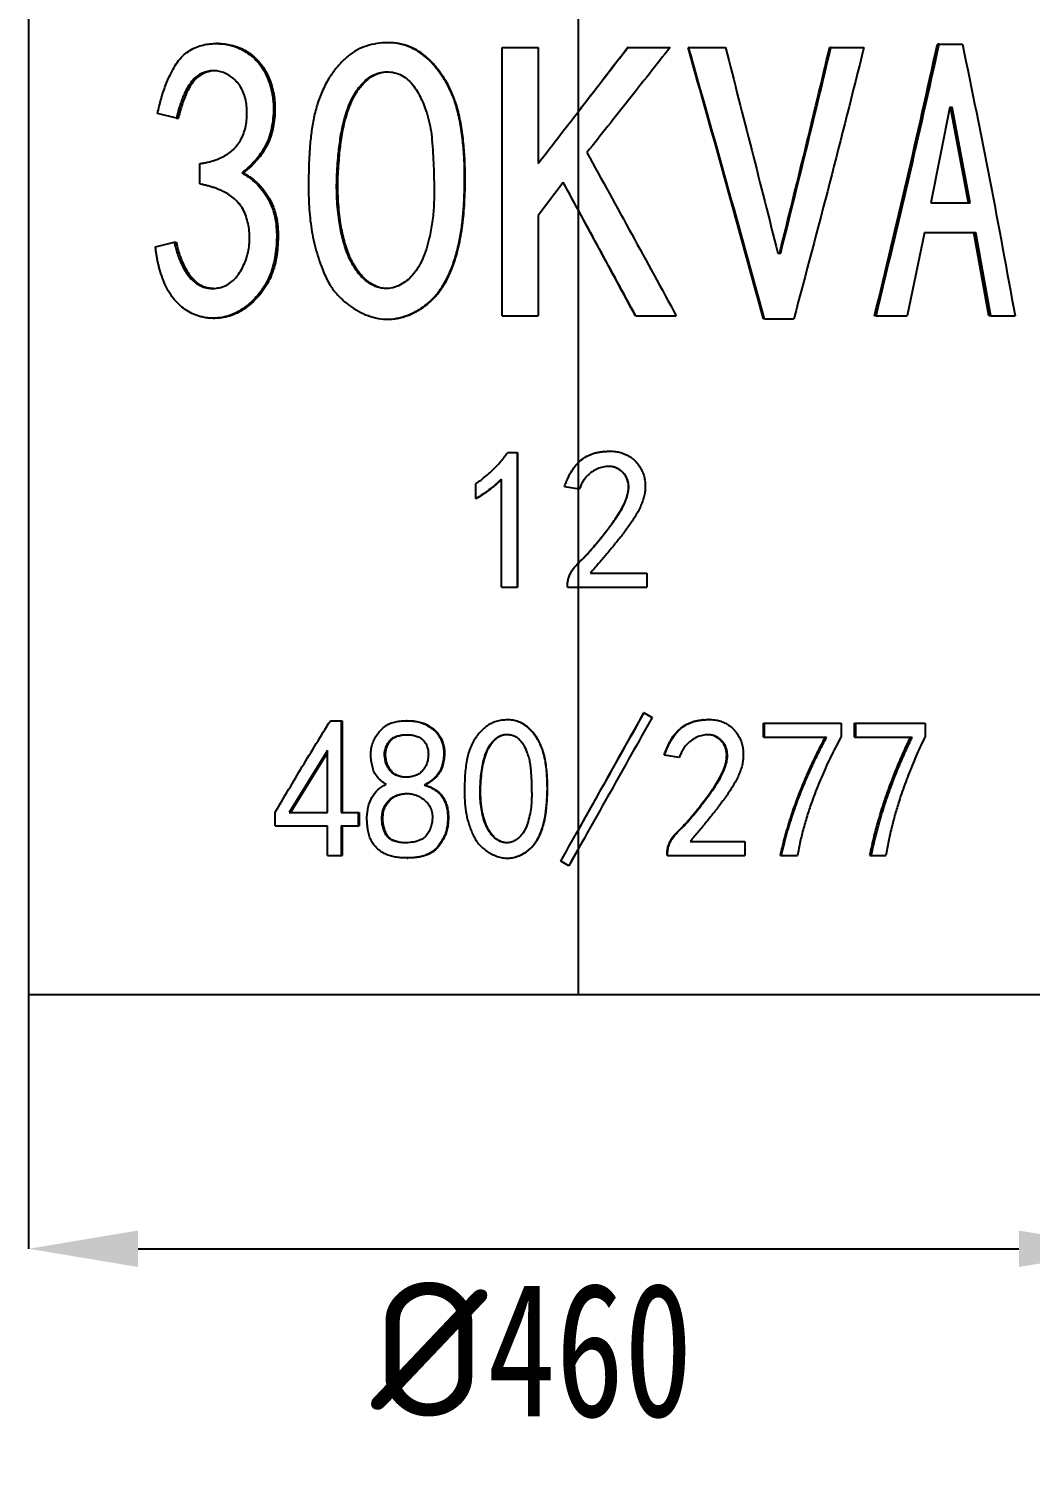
# Model space of a CAD drawing. Header units: millimetres. Extents: x 0 to 6631, y 0 to 4689.
# Drawn here: x 1176 to 1549, y 2437 to 2970 of the extents above; entities that cross this region are included whole.
import ezdxf

# ---------------------------------------------------------------- set-up
doc = ezdxf.new("R2010")
doc.units = ezdxf.units.MM
doc.header["$LTSCALE"] = 13
doc.linetypes.add('CENTERX2', pattern=[101.6, 63.5, -12.7, 12.7, -12.7])
for name, color, linetype in [('中心线', 1, 'CENTERX2'), ('几何体', 7, 'Continuous'), ('尺寸', 3, 'Continuous')]:
    doc.layers.add(name, color=color, linetype=linetype)
doc.styles.add('SLDTEXTSTYLE0', font='hyswlongfangsong.ttf')
doc.dimstyles.new('SLDDIMSTYLE0', dxfattribs={"dimtxt": 50, "dimasz": 40.8, "dimexe": 0, "dimexo": 0.0625, "dimgap": 12.5, "dimtad": 2, "dimdec": 0, "dimrnd": 1e-09, "dimzin": 12, "dimdsep": 46, "dimtxsty": 'SLDTEXTSTYLE0', "dimsah": 1, "dimcen": 0.09, "dimadec": 0, "dimazin": 3, "dimtfac": 1, "dimtdec": 0, "dimtmove": 0, "dimatfit": 0, "dimfxl": 1, "dimfrac": 2, "dimtolj": 1, "dimtzin": 12, "dimarcsym": 0})

# ---------------------------------------------------------------- blocks, each defined once
blk = doc.blocks.new('*D16')
at = {"layer": 'Defpoints', "color": 0, "transparency": 16777216}
for p in [(1175.65, 2610.03), (1585.65, 2610.03), (1585.65, 2515.28)]:
    blk.add_point(p, dxfattribs=at)
at = {"layer": '尺寸', "color": 0, "lineweight": -2, "transparency": 16777216}
for p, q in [((1175.65, 2609.96), (1175.65, 2515.28)), ((1585.65, 2609.96), (1585.65, 2515.28)), ((1216.45, 2515.28), (1544.85, 2515.28))]:
    blk.add_line(p, q, dxfattribs=at)
at = {"layer": '尺寸', "color": 0, "transparency": 16777216}
for points in [[(1216.45, 2522.08), (1216.45, 2508.48), (1175.65, 2515.28)], [(1544.85, 2522.08), (1544.85, 2508.48), (1585.65, 2515.28)]]:
    blk.add_solid(points, dxfattribs=at)
at = {"layer": '尺寸', "color": 0, "transparency": 16777216, "insert": (1363.25, 2502.78), "char_height": 50, "attachment_point": 2, "style": 'SLDTEXTSTYLE0'}
blk.add_mtext('\\A1;{\\fISOCPEUR|b0|i0|c0|p34;%%C}460', dxfattribs=at)

msp = doc.modelspace()

# ---------------------------------------------------------------- linework, layer by layer
at = {"layer": '中心线'}
msp.add_line((1380.65, 2610.03), (1380.65, 3608.77), dxfattribs=at)
at = {"layer": '几何体'}
for p, q in [((1175.65, 3480.34), (1175.65, 2610.03)), ((1246.33, 2964.4), (1245.67, 2964.4)), ((1309.98, 2964.71), (1309.63, 2964.71)), ((1352.16, 2862.95), (1352.16, 2962.95)), ((1352.16, 2962.95), (1365.59, 2962.95)), ((1365.59, 2962.95), (1365.59, 2919.68)), ((1365.59, 2962.95), (1365.67, 2962.95)), ((1365.67, 2962.95), (1365.67, 2919.68)), ((1399.05, 2962.95), (1398.96, 2962.95)), ((1399.05, 2962.95), (1414.78, 2962.95)), ((1421.72, 2962.95), (1421.52, 2962.95)), ((1421.72, 2962.95), (1435.43, 2962.95)), ((1474.78, 2962.95), (1474.32, 2962.95)), ((1474.78, 2962.95), (1487.1, 2962.95)), ((1515.13, 2964.12), (1514.48, 2964.12)), ((1515.13, 2964.12), (1523.81, 2964.12)), ((1230.76, 2936.63), (1223.7, 2938.39)), ((1230.76, 2936.63), (1231.49, 2936.63)), ((1519.1, 2940.73), (1511.99, 2905.06)), ((1519.1, 2940.73), (1519.96, 2940.73)), ((1526.03, 2905.06), (1519.29, 2940.73)), ((1526.74, 2905.06), (1519.96, 2940.73)), ((1239.49, 2912.07), (1239.49, 2919.68)), ((1255.15, 2916.17), (1255.76, 2916.17)), ((1374.98, 2912.66), (1365.59, 2900.38)), ((1375.01, 2912.66), (1365.67, 2900.38)), ((1511.99, 2905.06), (1526.74, 2905.06)), ((1365.59, 2900.38), (1365.59, 2862.95)), ((1365.59, 2900.38), (1365.67, 2900.38)), ((1365.67, 2900.38), (1365.67, 2862.95)), ((1509.72, 2893.94), (1503.2, 2862.95)), ((1509.72, 2893.94), (1528.8, 2893.94)), ((1533.65, 2862.95), (1528.08, 2893.94)), ((1534.4, 2862.95), (1528.8, 2893.94)), ((1222.95, 2888.68), (1229.96, 2890.44)), ((1229.96, 2890.44), (1230.69, 2890.44)), ((1454.95, 2886.34), (1456.05, 2886.34)), ((1244.43, 2862.05), (1245.09, 2862.05)), ((1309.27, 2861.69), (1309.62, 2861.69)), ((1352.16, 2862.95), (1365.59, 2862.95)), ((1365.59, 2862.95), (1365.67, 2862.95)), ((1401.98, 2862.95), (1401.87, 2862.95)), ((1401.98, 2862.95), (1417.1, 2862.95)), ((1450, 2861.78), (1449.66, 2861.78)), ((1450, 2861.78), (1460.94, 2861.78)), ((1491.59, 2862.95), (1491.05, 2862.95)), ((1491.59, 2862.95), (1503.2, 2862.95)), ((1534.4, 2862.95), (1533.65, 2862.95)), ((1534.4, 2862.95), (1543.42, 2862.95)), ((1354.31, 2812.07), (1357.81, 2812.07)), ((1357.81, 2812.07), (1357.81, 2761.78)), ((1357.81, 2812.07), (1357.92, 2812.07)), ((1357.92, 2812.07), (1357.92, 2761.78)), ((1380.65, 2808.31), (1380.65, 2808.31)), ((1390.08, 2812.37), (1390.03, 2812.37)), ((1392.52, 2812.48), (1392.46, 2812.48)), ((1342.41, 2794.82), (1342.41, 2800.38)), ((1351.98, 2761.78), (1351.98, 2802.13)), ((1380.97, 2798.33), (1375.39, 2799.21)), ((1380.97, 2798.33), (1379.42, 2798.57)), ((1342.41, 2794.82), (1342.59, 2794.82)), ((1385.08, 2767.04), (1406.17, 2767.04)), ((1406.17, 2767.04), (1406.17, 2761.78)), ((1351.98, 2761.78), (1357.81, 2761.78)), ((1357.81, 2761.78), (1357.92, 2761.78)), ((1376.56, 2761.78), (1376.56, 2762.95)), ((1376.56, 2761.78), (1406.17, 2761.78)), ((1288.17, 2712.07), (1292.13, 2712.07)), ((1292.13, 2712.07), (1292.13, 2677.86)), ((1292.13, 2712.07), (1292.56, 2712.07)), ((1292.56, 2712.07), (1292.56, 2677.86)), ((1316.72, 2712.07), (1316.41, 2712.07)), ((1354.2, 2712.37), (1354.07, 2712.37)), ((1405.15, 2715), (1405.03, 2715)), ((1405.15, 2715), (1408.07, 2713.24)), ((1427.14, 2712.37), (1426.91, 2712.37)), ((1429.35, 2712.48), (1429.11, 2712.48)), ((1449.63, 2705.93), (1449.63, 2711.2)), ((1449.63, 2711.2), (1449.96, 2711.2)), ((1449.96, 2705.93), (1449.96, 2711.2)), ((1449.96, 2711.2), (1478.65, 2711.2)), ((1478.65, 2711.2), (1478.65, 2706.23)), ((1483.53, 2705.93), (1483.53, 2711.2)), ((1483.53, 2711.2), (1484.03, 2711.2)), ((1484.03, 2705.93), (1484.03, 2711.2)), ((1484.03, 2711.2), (1509.92, 2711.2)), ((1509.92, 2711.2), (1509.92, 2706.23)), ((1449.63, 2705.93), (1449.96, 2705.93)), ((1449.96, 2705.93), (1473.18, 2705.93)), ((1483.53, 2705.93), (1484.03, 2705.93)), ((1484.03, 2705.93), (1505.06, 2705.93)), ((1287.12, 2700.96), (1272.78, 2677.86)), ((1287.12, 2700.23), (1273.3, 2677.86)), ((1287.12, 2677.86), (1287.12, 2700.96)), ((1418.04, 2698.33), (1412.56, 2699.21)), ((1412.72, 2699.21), (1412.56, 2699.21)), ((1418.22, 2698.33), (1412.72, 2699.21)), ((1418.22, 2698.33), (1418.04, 2698.33)), ((1323.13, 2688.1), (1323.41, 2688.1)), ((1267.57, 2672.89), (1267.57, 2677.86)), ((1272.78, 2677.86), (1287.12, 2677.86)), ((1292.13, 2677.86), (1298.55, 2677.86)), ((1298.55, 2677.86), (1298.55, 2672.89)), ((1298.55, 2677.86), (1298.95, 2677.86)), ((1298.95, 2677.86), (1298.95, 2672.89)), ((1267.57, 2672.89), (1287.12, 2672.89)), ((1287.12, 2661.78), (1287.12, 2672.89)), ((1292.13, 2672.89), (1298.55, 2672.89)), ((1292.13, 2672.89), (1292.13, 2661.78)), ((1292.56, 2672.89), (1292.56, 2661.78)), ((1298.55, 2672.89), (1298.95, 2672.89)), ((1380.65, 2664.44), (1377.02, 2657.98)), ((1422.26, 2667.04), (1442.72, 2667.04)), ((1442.72, 2667.04), (1442.72, 2661.78)), ((1287.12, 2661.78), (1292.13, 2661.78)), ((1292.13, 2661.78), (1292.56, 2661.78)), ((1316.78, 2660.9), (1317.09, 2660.9)), ((1354.04, 2660.86), (1354.17, 2660.86)), ((1377, 2657.98), (1374.07, 2659.73)), ((1413.72, 2661.78), (1413.72, 2662.95)), ((1413.88, 2662.95), (1413.72, 2662.95)), ((1413.88, 2661.78), (1413.72, 2661.78)), ((1413.88, 2661.78), (1413.88, 2662.95)), ((1413.88, 2661.78), (1442.72, 2661.78)), ((1455.92, 2661.78), (1456.29, 2661.78)), ((1456.29, 2661.78), (1462.26, 2661.78)), ((1489.29, 2661.78), (1489.82, 2661.78)), ((1489.82, 2661.78), (1495.25, 2661.78)), ((1377, 2657.98), (1377.02, 2657.98)), ((1175.65, 2610.03), (1585.65, 2610.03))]:
    msp.add_line(p, q, dxfattribs=at)
at = {"layer": '几何体', "flags": 128}
msp.add_lwpolyline([(1380.4, 2770.58), (1380.4, 2770.58), (1380.4, 2770.58)], dxfattribs=at)
at = {"layer": '几何体'}
for points, knots in [([(1223.7, 2938.39), (1223.92, 2939.3), (1224.34, 2941.08), (1225.03, 2943.73), (1225.81, 2946.3), (1226.71, 2948.81), (1227.79, 2951.44), (1229.09, 2954.14), (1230.66, 2956.88), (1232.52, 2959.23), (1234.62, 2961.17), (1236.95, 2962.63), (1239.44, 2963.59), (1242.03, 2964.17), (1244.69, 2964.43), (1247.4, 2964.37), (1250.14, 2964.02), (1252.86, 2963.22), (1255.52, 2962), (1258.08, 2960.39), (1260.17, 2958.54), (1261.84, 2956.66), (1263.07, 2954.81), (1264.36, 2952.53), (1265.5, 2949.67), (1266.4, 2946.27), (1266.93, 2942.76), (1267, 2939.19), (1266.7, 2935.65), (1266.12, 2932.15), (1265.12, 2928.79), (1263.81, 2926.04), (1262.44, 2923.82), (1261.15, 2922.04), (1259.74, 2920.4), (1258.27, 2918.89), (1256.74, 2917.47), (1255.68, 2916.61), (1255.15, 2916.17)], [0, 0, 0, 0, 0.025385, 0.049956, 0.074999, 0.099886, 0.124875, 0.156112, 0.187357, 0.218602, 0.249871, 0.281164, 0.312479, 0.343806, 0.375143, 0.406475, 0.437804, 0.469125, 0.500437, 0.531816, 0.562982, 0.583927, 0.604694, 0.625467, 0.656658, 0.68784, 0.719012, 0.750184, 0.781362, 0.812546, 0.84372, 0.87492, 0.895591, 0.916573, 0.937424, 0.958369, 0.978795, 1, 1, 1, 1]), ([(1246.33, 2964.38), (1246.65, 2964.38), (1247.63, 2964.39), (1249.48, 2964.2), (1251.85, 2963.74), (1254.38, 2962.84), (1256.8, 2961.61), (1258.81, 2960.24), (1260.44, 2958.82), (1261.7, 2957.5), (1263.07, 2955.75), (1264.38, 2953.59), (1265.62, 2950.87), (1266.56, 2947.93), (1267.21, 2944.83), (1267.53, 2941.61), (1267.51, 2938.31), (1267.16, 2934.96), (1266.57, 2931.78), (1265.67, 2928.83), (1264.42, 2926.12), (1262.86, 2923.53), (1260.94, 2921.05), (1259.37, 2919.4), (1258.33, 2918.4), (1257.93, 2918.03), (1257.51, 2917.65), (1257.05, 2917.25), (1256.46, 2916.75), (1256.02, 2916.39), (1255.76, 2916.17)], [0, 0, 0, 0, 0.018048, 0.055798, 0.104013, 0.151516, 0.199233, 0.245309, 0.273538, 0.305218, 0.332639, 0.377532, 0.420183, 0.465735, 0.512484, 0.557371, 0.604617, 0.65399, 0.701818, 0.744596, 0.788572, 0.83454, 0.882184, 0.934993, 0.94379, 0.952517, 0.961735, 0.971664, 0.98278, 1, 1, 1, 1]), ([(1280.16, 2919.37), (1280.24, 2921.23), (1280.4, 2924.96), (1280.93, 2930.53), (1281.8, 2936.06), (1283.08, 2941.46), (1284.99, 2946.64), (1287.31, 2951.07), (1289.87, 2954.77), (1292.52, 2957.79), (1295.49, 2960.44), (1298.87, 2962.51), (1302.56, 2963.88), (1306.42, 2964.62), (1310.38, 2964.8), (1314.35, 2964.36), (1318.18, 2963.05), (1321.74, 2961.04), (1324.9, 2958.39), (1327.69, 2955.33), (1330.14, 2951.96), (1332.22, 2948.34), (1333.94, 2944.52), (1335.55, 2939.77), (1336.79, 2934.02), (1337.65, 2927.36), (1338.13, 2920.65), (1338.25, 2913.94), (1338.11, 2907.58), (1337.77, 2901.62), (1337.16, 2896.06), (1336.27, 2890.55), (1334.91, 2885.12), (1333.11, 2879.83), (1330.85, 2875.22), (1328.25, 2871.39), (1325.43, 2868.34), (1322.19, 2865.78), (1318.63, 2863.79), (1314.86, 2862.35), (1310.92, 2861.62), (1306.94, 2861.69), (1303.09, 2862.57), (1299.46, 2864.12), (1296.08, 2866.15), (1292.93, 2868.56), (1290.13, 2871.41), (1287.73, 2874.67), (1285.95, 2878.38), (1284.45, 2882.23), (1282.72, 2887.47), (1281.11, 2894.24), (1280.19, 2902.61), (1279.95, 2911), (1280.09, 2916.59), (1280.16, 2919.37)], [0, 0, 0, 0, 0.020755, 0.041665, 0.062432, 0.083376, 0.104, 0.124875, 0.140505, 0.156142, 0.171785, 0.187434, 0.203091, 0.218762, 0.234434, 0.250098, 0.265752, 0.281399, 0.297037, 0.312673, 0.328302, 0.343924, 0.359541, 0.375152, 0.399945, 0.425076, 0.450036, 0.474973, 0.50001, 0.52097, 0.541557, 0.562444, 0.583192, 0.604017, 0.624884, 0.640509, 0.656136, 0.67178, 0.687434, 0.703072, 0.718757, 0.734423, 0.750083, 0.76574, 0.781402, 0.797043, 0.81269, 0.828312, 0.843927, 0.859546, 0.875162, 0.90637, 0.93757, 0.968996, 1, 1, 1, 1]), ([(1309.62, 2861.73), (1310.16, 2861.73), (1312.02, 2861.71), (1315.18, 2862.37), (1318.93, 2863.79), (1322.48, 2865.79), (1325.7, 2868.34), (1328.5, 2871.39), (1330.84, 2874.84), (1332.73, 2878.56), (1334.26, 2882.46), (1335.48, 2886.47), (1336.45, 2890.55), (1337.15, 2894.68), (1337.7, 2898.84), (1338.06, 2903.02), (1338.33, 2908.06), (1338.45, 2913.94), (1338.34, 2920.65), (1337.86, 2927.36), (1337.01, 2934.02), (1335.77, 2939.77), (1334.16, 2944.52), (1332.45, 2948.33), (1330.38, 2951.96), (1327.95, 2955.33), (1325.17, 2958.39), (1322.03, 2961.04), (1318.49, 2963.06), (1314.68, 2964.33), (1311.78, 2964.76), (1310.23, 2964.67), (1309.98, 2964.66)], [0, 0, 0, 0, 0.013091, 0.044756, 0.076338, 0.107971, 0.139605, 0.171227, 0.202868, 0.234511, 0.266158, 0.297814, 0.329469, 0.361126, 0.392785, 0.424443, 0.456103, 0.506884, 0.557465, 0.60809, 0.65906, 0.709336, 0.740985, 0.772635, 0.80428, 0.835925, 0.867567, 0.899191, 0.93081, 0.962422, 0.99404, 1, 1, 1, 1]), ([(1380.65, 2939.14), (1381.21, 2939.87), (1387.31, 2947.8), (1393.42, 2955.74), (1398.96, 2962.95)], [0, 0, 0, 0, 0.091159, 1, 1, 1, 1]), ([(1239.49, 2919.68), (1240.02, 2919.75), (1241.07, 2919.89), (1242.68, 2920.23), (1244.25, 2920.66), (1245.84, 2921.17), (1247.52, 2921.88), (1249.32, 2922.83), (1251.16, 2924.13), (1252.85, 2925.78), (1254.33, 2927.73), (1255.53, 2929.98), (1256.4, 2932.46), (1256.92, 2935.09), (1257.09, 2937.78), (1257.03, 2940.48), (1256.67, 2943.15), (1255.95, 2945.71), (1254.87, 2948.06), (1253.42, 2950.06), (1251.71, 2951.68), (1249.83, 2952.9), (1247.86, 2953.83), (1245.82, 2954.26), (1243.78, 2954.33), (1241.79, 2953.9), (1239.87, 2953.17), (1238.06, 2952.06), (1236.5, 2950.42), (1235.14, 2948.51), (1234.06, 2946.5), (1233.2, 2944.5), (1232.47, 2942.61), (1231.83, 2940.68), (1231.27, 2938.68), (1230.93, 2937.32), (1230.76, 2936.63)], [0, 0, 0, 0, 0.02549, 0.049981, 0.076182, 0.100309, 0.125336, 0.156646, 0.187931, 0.219191, 0.250423, 0.281628, 0.312802, 0.34398, 0.375143, 0.40632, 0.437483, 0.468659, 0.499828, 0.531047, 0.562297, 0.593582, 0.624878, 0.65619, 0.6875, 0.718818, 0.750129, 0.781403, 0.812652, 0.843901, 0.875128, 0.900141, 0.925129, 0.950053, 0.974613, 1, 1, 1, 1]), ([(1245.27, 2954.25), (1245.14, 2954.26), (1244.39, 2954.32), (1243.02, 2954.02), (1241.25, 2953.47), (1239.61, 2952.64), (1238.15, 2951.47), (1236.84, 2949.94), (1235.61, 2948.11), (1234.47, 2945.86), (1233.69, 2943.96), (1233.17, 2942.51), (1232.89, 2941.71), (1232.63, 2940.9), (1232.38, 2940.06), (1232.13, 2939.16), (1231.83, 2938.01), (1231.62, 2937.16), (1231.49, 2936.63)], [0, 0, 0, 0, 0.019392, 0.105889, 0.197511, 0.28348, 0.361468, 0.445493, 0.537382, 0.630199, 0.741462, 0.773189, 0.804974, 0.836835, 0.868944, 0.902734, 0.9407, 1, 1, 1, 1]), ([(1291.1, 2922.88), (1290.88, 2920.16), (1290.44, 2914.73), (1290.5, 2906.53), (1291.22, 2899.05), (1292.46, 2892.37), (1293.92, 2887.49), (1295.5, 2883.78), (1296.93, 2881.13), (1298.65, 2878.69), (1300.7, 2876.56), (1303.05, 2874.79), (1305.68, 2873.54), (1308.54, 2873), (1311.46, 2873.3), (1314.2, 2874.38), (1316.71, 2875.98), (1318.9, 2878.05), (1320.9, 2880.75), (1322.63, 2884.04), (1323.99, 2887.89), (1325.23, 2892.51), (1326.25, 2897.88), (1326.78, 2903.57), (1326.87, 2908.93), (1326.78, 2913.86), (1326.67, 2918.78), (1326.4, 2923.65), (1326.09, 2928.27), (1325.59, 2932.61), (1324.74, 2936.62), (1323.59, 2940.17), (1322.3, 2943.32), (1320.93, 2946.04), (1319.3, 2948.61), (1317.29, 2950.86), (1314.87, 2952.63), (1312.09, 2953.66), (1309.19, 2954.01), (1306.31, 2953.62), (1303.61, 2952.52), (1301.24, 2950.77), (1299.22, 2948.61), (1297.25, 2945.94), (1295.54, 2942.68), (1294.12, 2938.89), (1292.83, 2934.33), (1291.78, 2928.97), (1291.33, 2924.91), (1291.1, 2922.88)], [0, 0, 0, 0, 0.041633, 0.083286, 0.124896, 0.156126, 0.18735, 0.202976, 0.218605, 0.234242, 0.24988, 0.265532, 0.281184, 0.296833, 0.312478, 0.328135, 0.343787, 0.359424, 0.375055, 0.395647, 0.416501, 0.437529, 0.468757, 0.499981, 0.524651, 0.550496, 0.575203, 0.599807, 0.624914, 0.645796, 0.666533, 0.687377, 0.703003, 0.718631, 0.734263, 0.74989, 0.76552, 0.781165, 0.796828, 0.812479, 0.828132, 0.843775, 0.859417, 0.875054, 0.895886, 0.916524, 0.937539, 0.968768, 1, 1, 1, 1]), ([(1291.54, 2922.88), (1291.76, 2924.91), (1292.22, 2928.97), (1293.26, 2934.33), (1294.54, 2938.89), (1295.96, 2942.68), (1297.5, 2945.64), (1299.02, 2947.82), (1300.28, 2949.34), (1301.89, 2950.97), (1303.98, 2952.51), (1306.66, 2953.65), (1308.57, 2953.81), (1309.53, 2953.89)], [0, 0, 0, 0, 0.154011, 0.307986, 0.411576, 0.513282, 0.615889, 0.666802, 0.719125, 0.769875, 0.846761, 0.923627, 1, 1, 1, 1]), ([(1309.33, 2873.18), (1309.19, 2873.17), (1308.09, 2873.04), (1306.04, 2873.59), (1303.42, 2874.78), (1301.09, 2876.56), (1299.05, 2878.69), (1297.34, 2881.13), (1295.91, 2883.78), (1294.34, 2887.49), (1292.89, 2892.37), (1291.65, 2899.06), (1290.94, 2906.53), (1290.88, 2914.73), (1291.32, 2920.16), (1291.54, 2922.88)], [0, 0, 0, 0, 0.007757, 0.059877, 0.112039, 0.164241, 0.216441, 0.26867, 0.320904, 0.373148, 0.477583, 0.582067, 0.721299, 0.860686, 1, 1, 1, 1]), ([(1255.15, 2916.17), (1255.61, 2915.89), (1256.53, 2915.35), (1257.9, 2914.47), (1259.21, 2913.47), (1260.89, 2911.96), (1262.83, 2909.8), (1264.6, 2907.15), (1265.93, 2904.65), (1266.83, 2902.33), (1267.56, 2899.48), (1268.07, 2896.11), (1268.19, 2892.28), (1268, 2888.46), (1267.55, 2884.67), (1266.67, 2880.97), (1265.43, 2877.44), (1263.73, 2874.19), (1261.7, 2871.26), (1259.37, 2868.7), (1256.84, 2866.47), (1254.15, 2864.64), (1251.33, 2863.27), (1248.43, 2862.41), (1245.84, 2862.04), (1243.59, 2862.04), (1241.69, 2862.21), (1239.53, 2862.66), (1237.12, 2863.45), (1234.56, 2864.81), (1232.2, 2866.66), (1230.03, 2868.87), (1228.13, 2871.49), (1226.51, 2874.47), (1225.24, 2877.79), (1224.41, 2880.58), (1223.91, 2882.75), (1223.61, 2884.21), (1223.35, 2885.69), (1223.14, 2887.17), (1223.01, 2888.17), (1222.95, 2888.68)], [0, 0, 0, 0, 0.015659, 0.031315, 0.046964, 0.062608, 0.093859, 0.125087, 0.14597, 0.16628, 0.187499, 0.218675, 0.249852, 0.281036, 0.312222, 0.343407, 0.3746, 0.405807, 0.437046, 0.468301, 0.49958, 0.530924, 0.562177, 0.593496, 0.624821, 0.645809, 0.66662, 0.687499, 0.718816, 0.750125, 0.781418, 0.812694, 0.843945, 0.875176, 0.90639, 0.93759, 0.949921, 0.962759, 0.975039, 0.987312, 1, 1, 1, 1]), ([(1255.76, 2916.17), (1256.21, 2915.89), (1257.13, 2915.35), (1258.49, 2914.47), (1259.81, 2913.46), (1261.47, 2911.96), (1263.4, 2909.8), (1265.17, 2907.15), (1266.49, 2904.64), (1267.38, 2902.32), (1268.11, 2899.48), (1268.62, 2896.11), (1268.74, 2892.28), (1268.55, 2888.46), (1268.1, 2884.66), (1267.23, 2880.97), (1265.98, 2877.44), (1264.3, 2874.19), (1262.28, 2871.26), (1259.96, 2868.7), (1257.45, 2866.47), (1254.77, 2864.65), (1251.96, 2863.27), (1249.08, 2862.43), (1246.77, 2862.06), (1245.46, 2862.07), (1245.09, 2862.07)], [0, 0, 0, 0, 0.02457, 0.049113, 0.073645, 0.098224, 0.147277, 0.19633, 0.229205, 0.261143, 0.294507, 0.343553, 0.392624, 0.441706, 0.490781, 0.539842, 0.588884, 0.63791, 0.686982, 0.736044, 0.785112, 0.834265, 0.883225, 0.932288, 0.98135, 1, 1, 1, 1]), ([(1229.96, 2890.44), (1230.13, 2889.7), (1230.46, 2888.24), (1231.06, 2886.12), (1231.8, 2884.09), (1232.66, 2882.14), (1233.71, 2880.14), (1234.98, 2878.14), (1236.56, 2876.29), (1238.34, 2874.78), (1240.32, 2873.78), (1242.42, 2873.25), (1244.58, 2873.09), (1246.75, 2873.35), (1248.91, 2874.02), (1250.95, 2875.25), (1252.8, 2876.91), (1254.38, 2879), (1255.7, 2881.36), (1256.78, 2883.91), (1257.53, 2886.64), (1257.95, 2889.48), (1258.06, 2892.35), (1257.89, 2895.23), (1257.37, 2898.04), (1256.55, 2900.74), (1255.31, 2903.18), (1253.75, 2905.3), (1251.92, 2907.03), (1249.94, 2908.4), (1248.12, 2909.37), (1246.5, 2910.08), (1245.09, 2910.59), (1243.68, 2911.06), (1242.29, 2911.45), (1240.89, 2911.78), (1239.96, 2911.98), (1239.49, 2912.07)], [0, 0, 0, 0, 0.025384, 0.049892, 0.074743, 0.099881, 0.124877, 0.15612, 0.187375, 0.218641, 0.249941, 0.281241, 0.312565, 0.343879, 0.375181, 0.406442, 0.437703, 0.468927, 0.50015, 0.53135, 0.562532, 0.593699, 0.624869, 0.656046, 0.687216, 0.718395, 0.749591, 0.780806, 0.812067, 0.843351, 0.874665, 0.895272, 0.916458, 0.937324, 0.958239, 0.978707, 1, 1, 1, 1]), ([(1401.87, 2862.95), (1397.41, 2871.23), (1390.34, 2884.33), (1383.25, 2897.43), (1380.65, 2902.24)], [0, 0, 0, 0, 0.632557, 1, 1, 1, 1]), ([(1230.69, 2890.44), (1230.81, 2889.9), (1231.01, 2889.03), (1231.3, 2887.87), (1231.55, 2886.97), (1231.81, 2886.14), (1232.08, 2885.34), (1232.37, 2884.54), (1232.88, 2883.26), (1233.66, 2881.57), (1234.79, 2879.51), (1236.09, 2877.62), (1237.4, 2876.19), (1238.59, 2875.16), (1239.68, 2874.46), (1240.99, 2873.82), (1242.61, 2873.33), (1243.84, 2873.23), (1244.47, 2873.19)], [0, 0, 0, 0, 0.060785, 0.099606, 0.133921, 0.165669, 0.197862, 0.230676, 0.263852, 0.356896, 0.449914, 0.547204, 0.641294, 0.701658, 0.757449, 0.821547, 0.907698, 1, 1, 1, 1]), ([(1342.41, 2800.38), (1343.05, 2800.83), (1344.37, 2801.76), (1346.21, 2803.25), (1348.04, 2804.85), (1349.74, 2806.5), (1351.38, 2808.29), (1352.9, 2810.12), (1353.84, 2811.43), (1354.31, 2812.07)], [0, 0, 0, 0, 0.140916, 0.289637, 0.425743, 0.575396, 0.712663, 0.858632, 1, 1, 1, 1]), ([(1375.39, 2799.21), (1375.59, 2799.76), (1375.99, 2800.86), (1376.7, 2802.46), (1377.6, 2804.3), (1378.84, 2806.29), (1380.54, 2808.32), (1382.59, 2810), (1384.54, 2811.05), (1386.18, 2811.68), (1387.46, 2812.01), (1388.76, 2812.26), (1389.64, 2812.33), (1390.08, 2812.37)], [0, 0, 0, 0, 0.083164, 0.166285, 0.249676, 0.37451, 0.499391, 0.624332, 0.749401, 0.812025, 0.874669, 0.937328, 1, 1, 1, 1]), ([(1380.65, 2808.3), (1381.29, 2808.87), (1382.59, 2810.02), (1384.52, 2811.05), (1386.15, 2811.68), (1387.43, 2812.01), (1388.72, 2812.26), (1389.59, 2812.33), (1390.03, 2812.37)], [0, 0, 0, 0, 0.244768, 0.496343, 0.622247, 0.748154, 0.874071, 1, 1, 1, 1]), ([(1390.08, 2812.37), (1390.51, 2812.4), (1391.38, 2812.47), (1392.67, 2812.5), (1394.18, 2812.41), (1395.89, 2812.16), (1397.74, 2811.54), (1399.47, 2810.65), (1401.09, 2809.58), (1402.48, 2808.22), (1403.6, 2806.63), (1404.53, 2804.92), (1405.17, 2803.09), (1405.5, 2801.17), (1405.57, 2799.23), (1405.45, 2797.3), (1405.09, 2795.39), (1404.48, 2793.54), (1403.43, 2791), (1401.69, 2787.9), (1399.27, 2784.3), (1396.64, 2780.86), (1394.38, 2778.01), (1392.44, 2775.67), (1390.97, 2773.92), (1389.49, 2772.15), (1388.03, 2770.44), (1386.55, 2768.73), (1385.56, 2767.59), (1385.08, 2767.04)], [0, 0, 0, 0, 0.021147, 0.041868, 0.0627, 0.094026, 0.125334, 0.156639, 0.187922, 0.219158, 0.250387, 0.281712, 0.312788, 0.34397, 0.375156, 0.406346, 0.43753, 0.468738, 0.49995, 0.570641, 0.639954, 0.709813, 0.780001, 0.81563, 0.85655, 0.89067, 0.927199, 0.96486, 1, 1, 1, 1]), ([(1390.03, 2812.37), (1390.5, 2812.4), (1391.31, 2812.46), (1392.12, 2812.49), (1392.45, 2812.48), (1392.46, 2812.48)], [0, 0, 0, 0, 0.586612, 0.991483, 1, 1, 1, 1]), ([(1376.56, 2762.95), (1376.62, 2763.43), (1376.72, 2764.41), (1377.14, 2765.82), (1377.98, 2767.76), (1379.66, 2770.01), (1382.24, 2772.27), (1384.54, 2774.8), (1386.83, 2777.41), (1388.91, 2779.97), (1390.77, 2782.29), (1392.42, 2784.46), (1393.98, 2786.6), (1395.52, 2788.84), (1396.82, 2790.99), (1397.92, 2793.09), (1398.71, 2795.15), (1399.28, 2797.27), (1399.48, 2799.47), (1399.12, 2801.66), (1398.14, 2803.66), (1396.6, 2805.26), (1395.02, 2806.23), (1393.62, 2806.68), (1392.54, 2806.85), (1391.44, 2806.86), (1389.98, 2806.68), (1388.18, 2806.2), (1386.21, 2805.19), (1384.41, 2803.91), (1383.1, 2802.44), (1382.16, 2801.02), (1381.51, 2799.7), (1381.15, 2798.79), (1380.97, 2798.33)], [0, 0, 0, 0, 0.020713, 0.041669, 0.062429, 0.111011, 0.159512, 0.208268, 0.256925, 0.307734, 0.348587, 0.384017, 0.424099, 0.461476, 0.500141, 0.531377, 0.562602, 0.593807, 0.624969, 0.656107, 0.687251, 0.718445, 0.749674, 0.765345, 0.781021, 0.796123, 0.812381, 0.843697, 0.875002, 0.906276, 0.937517, 0.958255, 0.978839, 1, 1, 1, 1]), ([(1380.41, 2770.57), (1380.68, 2770.83), (1381.73, 2771.85), (1383.59, 2773.74), (1385.72, 2776.15), (1387.85, 2778.7), (1389.99, 2781.36), (1392.25, 2784.3), (1394.29, 2787.1), (1395.97, 2789.69), (1397.6, 2792.48), (1398.69, 2795.18), (1399.23, 2797.67), (1399.39, 2799.84), (1398.96, 2801.91), (1397.97, 2803.67), (1396.96, 2804.81), (1395.77, 2805.76), (1394.42, 2806.43), (1393.1, 2806.81), (1392.23, 2806.82), (1391.85, 2806.82)], [0, 0, 0, 0, 0.023936, 0.094063, 0.170361, 0.230217, 0.307441, 0.389275, 0.468396, 0.530072, 0.587257, 0.67588, 0.715393, 0.750271, 0.815286, 0.847163, 0.879267, 0.912607, 0.944241, 0.975822, 1, 1, 1, 1]), ([(1351.98, 2802.13), (1351.48, 2801.66), (1350.54, 2800.74), (1349.01, 2799.42), (1347.43, 2798.19), (1345.79, 2797), (1344.11, 2795.89), (1342.99, 2795.18), (1342.41, 2794.82)], [0, 0, 0, 0, 0.169144, 0.32665, 0.49985, 0.667859, 0.830038, 1, 1, 1, 1]), ([(1351.98, 2802), (1351.53, 2801.57), (1350.63, 2800.7), (1349.17, 2799.42), (1347.59, 2798.19), (1345.96, 2797), (1344.29, 2795.89), (1343.17, 2795.18), (1342.59, 2794.82)], [0, 0, 0, 0, 0.1558663, 0.3159535, 0.4918754, 0.6625744, 0.8273325, 1, 1, 1, 1]), ([(1308.9, 2688.39), (1308.51, 2688.65), (1307.71, 2689.17), (1306.61, 2690.06), (1305.46, 2691.26), (1304.42, 2692.89), (1303.76, 2695), (1303.36, 2697.17), (1303.22, 2699.38), (1303.36, 2701.59), (1303.85, 2703.74), (1304.8, 2705.72), (1306.01, 2707.52), (1307.45, 2709.12), (1309.11, 2710.46), (1311.03, 2711.34), (1313.07, 2711.83), (1315.17, 2712.08), (1317.29, 2712.09), (1319.4, 2711.93), (1321.5, 2711.54), (1323.51, 2710.78), (1325.35, 2709.66), (1327.11, 2708.38), (1328.53, 2706.7), (1329.58, 2704.76), (1330.25, 2702.65), (1330.54, 2700.45), (1330.4, 2698.23), (1330, 2696.07), (1329.37, 2693.94), (1328.23, 2692.04), (1326.92, 2690.6), (1325.61, 2689.55), (1324.4, 2688.76), (1323.56, 2688.32), (1323.13, 2688.1)], [0, 0, 0, 0, 0.021185, 0.042121, 0.062593, 0.093769, 0.12496, 0.156157, 0.187352, 0.218536, 0.249711, 0.280698, 0.312152, 0.343606, 0.374705, 0.405427, 0.436978, 0.468685, 0.5, 0.531353, 0.562692, 0.594005, 0.625313, 0.656591, 0.68781, 0.71895, 0.750203, 0.78137, 0.812557, 0.843753, 0.874941, 0.906141, 0.937376, 0.958155, 0.978908, 1, 1, 1, 1]), ([(1338.23, 2689.7), (1338.28, 2690.62), (1338.37, 2692.5), (1338.67, 2695.28), (1339.23, 2698.5), (1340.27, 2702.09), (1341.93, 2705.18), (1343.61, 2707.4), (1345.06, 2708.91), (1346.68, 2710.23), (1348.5, 2711.27), (1350.48, 2711.95), (1352.54, 2712.32), (1354.63, 2712.41), (1356.72, 2712.19), (1358.73, 2711.54), (1360.58, 2710.53), (1362.21, 2709.21), (1364.13, 2707.17), (1365.69, 2704.81), (1366.87, 2702.27), (1367.93, 2699.19), (1368.7, 2694.82), (1369.09, 2689.24), (1369.04, 2684.1), (1368.72, 2679.43), (1368.1, 2675.27), (1366.99, 2671.22), (1365.55, 2668), (1363.94, 2665.71), (1362.49, 2664.18), (1360.81, 2662.9), (1358.96, 2661.91), (1356.99, 2661.19), (1354.91, 2660.82), (1352.81, 2660.86), (1350.76, 2661.3), (1348.82, 2662.07), (1347, 2663.09), (1345.29, 2664.29), (1343.76, 2665.72), (1342.44, 2667.35), (1341.46, 2669.21), (1340.63, 2671.13), (1339.66, 2673.75), (1338.76, 2677.13), (1338.25, 2681.32), (1338.12, 2685.51), (1338.19, 2688.31), (1338.23, 2689.7)], [0, 0, 0, 0, 0.020672, 0.04189, 0.062441, 0.093639, 0.124844, 0.140476, 0.156117, 0.171764, 0.187417, 0.203078, 0.218753, 0.234429, 0.250097, 0.265756, 0.281408, 0.29705, 0.312689, 0.3439, 0.35952, 0.375134, 0.416549, 0.458018, 0.499965, 0.531182, 0.562399, 0.593611, 0.624807, 0.640435, 0.656066, 0.671714, 0.687372, 0.703031, 0.718703, 0.734373, 0.750038, 0.7657, 0.781364, 0.797003, 0.812659, 0.828285, 0.843904, 0.859525, 0.875144, 0.906357, 0.937561, 0.968984, 1, 1, 1, 1]), ([(1354.17, 2660.9), (1354.46, 2660.89), (1355.44, 2660.85), (1357.1, 2661.2), (1359.07, 2661.91), (1360.91, 2662.91), (1362.58, 2664.18), (1364.02, 2665.71), (1365.36, 2667.63), (1366.51, 2669.93), (1367.43, 2672.58), (1368.12, 2675.29), (1368.57, 2678.04), (1368.88, 2680.82), (1369.09, 2684.55), (1369.15, 2689.24), (1368.76, 2694.82), (1367.88, 2699.88), (1366.15, 2704.23), (1364.22, 2707.17), (1362.3, 2709.21), (1360.67, 2710.53), (1358.83, 2711.54), (1356.84, 2712.18), (1355.26, 2712.39), (1354.39, 2712.35), (1354.2, 2712.34)], [0, 0, 0, 0, 0.013156, 0.044716, 0.076265, 0.107827, 0.139391, 0.170944, 0.202514, 0.244707, 0.286818, 0.328796, 0.371068, 0.412476, 0.455131, 0.540001, 0.623905, 0.707688, 0.770767, 0.833821, 0.865391, 0.896946, 0.928497, 0.960042, 0.991591, 1, 1, 1, 1]), ([(1380.65, 2671.41), (1383.63, 2676.73), (1391.78, 2691.26), (1399.89, 2705.79), (1405.03, 2715)], [0, 0, 0, 0, 0.366031, 1, 1, 1, 1]), ([(1412.56, 2699.21), (1412.76, 2699.76), (1413.15, 2700.86), (1413.85, 2702.46), (1414.74, 2704.3), (1415.95, 2706.29), (1417.62, 2708.32), (1419.63, 2710), (1421.52, 2711.05), (1423.13, 2711.68), (1424.37, 2712.01), (1425.63, 2712.26), (1426.49, 2712.33), (1426.91, 2712.37)], [0, 0, 0, 0, 0.083326, 0.166599, 0.250131, 0.375118, 0.500069, 0.624971, 0.749897, 0.812417, 0.87494, 0.937467, 1, 1, 1, 1]), ([(1412.72, 2699.21), (1412.92, 2699.76), (1413.31, 2700.86), (1414.01, 2702.46), (1414.9, 2704.3), (1416.13, 2706.29), (1417.8, 2708.32), (1419.82, 2710), (1421.72, 2711.05), (1423.33, 2711.68), (1424.58, 2712.01), (1425.85, 2712.26), (1426.71, 2712.33), (1427.14, 2712.37)], [0, 0, 0, 0, 0.083164, 0.166285, 0.249676, 0.37451, 0.499391, 0.624332, 0.749401, 0.812025, 0.874669, 0.937328, 1, 1, 1, 1]), ([(1427.14, 2712.37), (1427.56, 2712.4), (1428.4, 2712.47), (1429.67, 2712.5), (1431.13, 2712.41), (1432.79, 2712.16), (1434.59, 2711.54), (1436.26, 2710.65), (1437.83, 2709.58), (1439.17, 2708.22), (1440.25, 2706.63), (1441.14, 2704.92), (1441.76, 2703.09), (1442.07, 2701.17), (1442.14, 2699.23), (1442.02, 2697.3), (1441.68, 2695.39), (1441.09, 2693.54), (1440.08, 2691), (1438.41, 2687.9), (1436.07, 2684.3), (1433.52, 2680.86), (1431.33, 2678.01), (1429.45, 2675.67), (1428.01, 2673.92), (1426.57, 2672.15), (1425.14, 2670.44), (1423.69, 2668.73), (1422.73, 2667.59), (1422.26, 2667.04)], [0, 0, 0, 0, 0.021147, 0.041868, 0.0627, 0.094026, 0.125334, 0.156639, 0.187922, 0.219158, 0.250387, 0.281712, 0.312788, 0.34397, 0.375156, 0.406346, 0.43753, 0.468738, 0.49995, 0.570641, 0.639954, 0.709813, 0.780001, 0.81563, 0.85655, 0.89067, 0.927199, 0.96486, 1, 1, 1, 1]), ([(1426.91, 2712.37), (1427.38, 2712.41), (1428.11, 2712.47), (1428.84, 2712.48), (1429.11, 2712.48)], [0, 0, 0, 0, 0.631553, 1, 1, 1, 1]), ([(1308.35, 2699.21), (1308.47, 2698.11), (1308.65, 2696.45), (1309.66, 2694.51), (1310.58, 2693.18), (1311.8, 2692.12), (1313.24, 2691.44), (1314.78, 2691.09), (1316.35, 2690.99), (1317.93, 2691.08), (1319.48, 2691.41), (1320.95, 2692.05), (1322.24, 2693.04), (1323.25, 2694.33), (1324.04, 2695.77), (1324.52, 2697.35), (1324.72, 2699), (1324.66, 2700.65), (1324.37, 2702.28), (1323.69, 2703.79), (1322.63, 2705.05), (1321.28, 2705.95), (1319.79, 2706.52), (1318.23, 2706.82), (1316.13, 2706.9), (1314.02, 2706.69), (1312.27, 2706.09), (1311.34, 2705.58), (1310.49, 2704.95), (1309.64, 2703.9), (1308.9, 2702.45), (1308.43, 2700.86), (1308.38, 2699.76), (1308.35, 2699.21)], [0, 0, 0, 0, 0.0620757, 0.0933015, 0.1245457, 0.1557857, 0.1870767, 0.2184028, 0.2497604, 0.2811189, 0.3124482, 0.3437531, 0.3750151, 0.4062543, 0.4374699, 0.4686706, 0.4998688, 0.5310649, 0.5622509, 0.5934263, 0.624637, 0.6559033, 0.687226, 0.7185698, 0.7499281, 0.8125467, 0.8438727, 0.8601727, 0.8751996, 0.9064197, 0.937625, 0.9688192, 1, 1, 1, 1]), ([(1308.7, 2699.21), (1308.73, 2699.76), (1308.78, 2700.86), (1309.24, 2702.45), (1309.98, 2703.9), (1310.83, 2704.95), (1311.68, 2705.58), (1312.6, 2706.09), (1314.35, 2706.68), (1315.98, 2706.9), (1317.08, 2706.85), (1317.13, 2706.84)], [0, 0, 0, 0, 0.123313, 0.246633, 0.369909, 0.493113, 0.552352, 0.616571, 0.739923, 0.986388, 1, 1, 1, 1]), ([(1316.72, 2712.05), (1317.34, 2712.05), (1318.72, 2712.05), (1320.78, 2711.76), (1322.62, 2711.25), (1324.07, 2710.6), (1325.26, 2709.87), (1326.55, 2709), (1327.82, 2707.89), (1328.92, 2706.44), (1329.79, 2704.8), (1330.39, 2703), (1330.73, 2701.06), (1330.72, 2698.94), (1330.39, 2696.7), (1329.83, 2694.48), (1328.81, 2692.53), (1327.81, 2691.27), (1327, 2690.49), (1326.52, 2690.07), (1326.02, 2689.67), (1325.49, 2689.29), (1324.92, 2688.93), (1324.23, 2688.53), (1323.71, 2688.26), (1323.41, 2688.1)], [0, 0, 0, 0, 0.053161, 0.120722, 0.179488, 0.216541, 0.256534, 0.298295, 0.348588, 0.398289, 0.449662, 0.502692, 0.55564, 0.611728, 0.677706, 0.743335, 0.80027, 0.859465, 0.876986, 0.895126, 0.913313, 0.931637, 0.950452, 0.97051, 1, 1, 1, 1]), ([(1344.29, 2691.45), (1344.13, 2689.41), (1343.8, 2685.33), (1344.22, 2680.21), (1345.03, 2676.2), (1345.98, 2673.28), (1347.15, 2670.99), (1348.38, 2669.36), (1349.48, 2668.29), (1350.74, 2667.41), (1352.14, 2666.78), (1353.66, 2666.51), (1355.2, 2666.66), (1356.64, 2667.2), (1357.96, 2668), (1359.1, 2669.04), (1360.35, 2670.66), (1361.47, 2672.99), (1362.31, 2675.94), (1362.91, 2678.95), (1363.18, 2681.8), (1363.23, 2684.48), (1363.18, 2686.94), (1363.13, 2689.44), (1362.99, 2691.88), (1362.82, 2694.19), (1362.57, 2696.32), (1362.13, 2698.32), (1361.37, 2700.58), (1360.44, 2702.6), (1359.31, 2704.32), (1358.26, 2705.44), (1356.99, 2706.33), (1355.53, 2706.84), (1354.01, 2707.02), (1352.48, 2706.82), (1351.04, 2706.27), (1349.77, 2705.4), (1348.69, 2704.32), (1347.42, 2702.72), (1346.25, 2700.43), (1345.3, 2697.5), (1344.66, 2694.5), (1344.41, 2692.47), (1344.29, 2691.45)], [0, 0, 0, 0, 0.062439, 0.124847, 0.156081, 0.187309, 0.218532, 0.234172, 0.249816, 0.265472, 0.281132, 0.296791, 0.312447, 0.328111, 0.343769, 0.359412, 0.375047, 0.406247, 0.43748, 0.468712, 0.49994, 0.524612, 0.550444, 0.575162, 0.601, 0.624885, 0.645861, 0.666399, 0.687356, 0.718589, 0.734224, 0.749859, 0.765497, 0.781151, 0.796822, 0.812483, 0.828143, 0.843793, 0.859439, 0.87508, 0.906298, 0.937532, 0.968764, 1, 1, 1, 1]), ([(1344.46, 2691.45), (1344.59, 2692.47), (1344.83, 2694.5), (1345.48, 2697.5), (1346.41, 2700.43), (1347.58, 2702.72), (1348.84, 2704.32), (1349.92, 2705.4), (1351.18, 2706.28), (1352.61, 2706.8), (1353.69, 2707.02), (1354.24, 2706.95), (1354.3, 2706.94)], [0, 0, 0, 0, 0.152681, 0.305328, 0.457937, 0.610381, 0.686694, 0.762987, 0.839236, 0.915467, 0.991659, 1, 1, 1, 1]), ([(1413.72, 2662.95), (1413.76, 2663.32), (1413.82, 2663.98), (1414.02, 2664.91), (1414.28, 2665.75), (1414.65, 2666.7), (1415.18, 2667.75), (1415.93, 2668.85), (1416.93, 2670.09), (1418.58, 2671.6), (1420.61, 2673.75), (1422.7, 2676.15), (1424.78, 2678.7), (1426.87, 2681.36), (1429.08, 2684.3), (1431.06, 2687.1), (1432.69, 2689.69), (1434.27, 2692.48), (1435.32, 2695.18), (1435.85, 2697.67), (1436, 2699.84), (1435.59, 2701.91), (1434.63, 2703.67), (1433.65, 2704.81), (1432.49, 2705.76), (1431.19, 2706.43), (1429.9, 2706.81), (1429.06, 2706.82), (1428.7, 2706.82)], [0, 0, 0, 0, 0.019982, 0.035688, 0.051756, 0.067513, 0.091164, 0.114986, 0.139793, 0.177651, 0.236753, 0.301055, 0.351501, 0.416583, 0.485552, 0.552233, 0.604212, 0.652407, 0.727096, 0.760397, 0.789791, 0.844584, 0.87145, 0.898506, 0.926605, 0.953265, 0.979881, 1, 1, 1, 1]), ([(1413.88, 2662.95), (1413.93, 2663.43), (1414.03, 2664.41), (1414.45, 2665.82), (1415.28, 2667.76), (1416.93, 2670.01), (1419.47, 2672.27), (1421.73, 2674.8), (1423.97, 2677.41), (1426, 2679.97), (1427.81, 2682.29), (1429.42, 2684.46), (1430.94, 2686.6), (1432.43, 2688.84), (1433.69, 2690.99), (1434.76, 2693.09), (1435.53, 2695.15), (1436.08, 2697.27), (1436.27, 2699.47), (1435.92, 2701.66), (1434.97, 2703.66), (1433.48, 2705.26), (1431.95, 2706.23), (1430.59, 2706.68), (1429.54, 2706.85), (1428.47, 2706.86), (1427.04, 2706.68), (1425.29, 2706.2), (1423.36, 2705.19), (1421.6, 2703.91), (1420.31, 2702.44), (1419.39, 2701.02), (1418.75, 2699.7), (1418.4, 2698.79), (1418.22, 2698.33)], [0, 0, 0, 0, 0.020713, 0.041669, 0.062429, 0.111011, 0.159512, 0.208268, 0.256925, 0.307734, 0.348587, 0.384017, 0.424099, 0.461476, 0.500141, 0.531377, 0.562602, 0.593807, 0.624969, 0.656107, 0.687251, 0.718445, 0.749674, 0.765345, 0.781021, 0.796123, 0.812381, 0.843697, 0.875002, 0.906276, 0.937517, 0.958255, 0.978839, 1, 1, 1, 1]), ([(1455.92, 2661.78), (1456.21, 2663.04), (1456.78, 2665.5), (1457.73, 2669.19), (1458.8, 2672.85), (1459.95, 2676.51), (1461.18, 2680.12), (1462.49, 2683.67), (1463.78, 2686.95), (1465.03, 2689.95), (1466.22, 2692.68), (1467.44, 2695.39), (1468.71, 2698.06), (1470.02, 2700.71), (1471.36, 2703.33), (1472.27, 2705.06), (1472.73, 2705.93)], [0, 0, 0, 0, 0.081348, 0.157836, 0.239207, 0.320999, 0.399693, 0.479738, 0.559626, 0.622828, 0.685667, 0.748567, 0.811741, 0.874291, 0.937102, 1, 1, 1, 1]), ([(1456.29, 2661.78), (1456.58, 2663.04), (1457.15, 2665.5), (1458.11, 2669.19), (1459.18, 2672.85), (1460.34, 2676.51), (1461.58, 2680.12), (1462.89, 2683.67), (1464.19, 2686.95), (1465.44, 2689.95), (1466.63, 2692.68), (1467.87, 2695.39), (1469.14, 2698.06), (1470.45, 2700.71), (1471.81, 2703.33), (1472.72, 2705.06), (1473.18, 2705.93)], [0, 0, 0, 0, 0.081308, 0.157766, 0.239113, 0.320883, 0.399565, 0.479605, 0.559492, 0.622703, 0.685549, 0.748465, 0.811656, 0.874232, 0.937072, 1, 1, 1, 1]), ([(1478.65, 2706.23), (1478.05, 2705.1), (1476.88, 2702.92), (1475.16, 2699.58), (1473.53, 2696.18), (1471.96, 2692.72), (1470.46, 2689.23), (1469.05, 2685.7), (1467.86, 2682.49), (1466.87, 2679.65), (1466.07, 2677.17), (1465.31, 2674.62), (1464.58, 2672.04), (1463.91, 2669.49), (1463.31, 2666.96), (1462.78, 2664.41), (1462.43, 2662.66), (1462.26, 2661.78)], [0, 0, 0, 0, 0.0814507, 0.1587195, 0.239612, 0.3213388, 0.40011, 0.4801163, 0.5611149, 0.6154235, 0.6691437, 0.7244275, 0.7819211, 0.8372471, 0.8888423, 0.9443913, 1, 1, 1, 1]), ([(1489.29, 2661.78), (1489.56, 2663.04), (1490.07, 2665.5), (1490.94, 2669.19), (1491.91, 2672.85), (1492.96, 2676.51), (1494.07, 2680.12), (1495.25, 2683.67), (1496.42, 2686.95), (1497.55, 2689.95), (1498.62, 2692.68), (1499.72, 2695.39), (1500.86, 2698.06), (1502.03, 2700.71), (1503.23, 2703.33), (1504.05, 2705.06), (1504.45, 2705.93)], [0, 0, 0, 0, 0.081348, 0.157836, 0.239207, 0.320999, 0.399693, 0.479738, 0.559626, 0.622828, 0.685667, 0.748567, 0.811741, 0.874291, 0.937102, 1, 1, 1, 1]), ([(1489.82, 2661.78), (1490.09, 2663.04), (1490.61, 2665.5), (1491.48, 2669.19), (1492.45, 2672.85), (1493.51, 2676.51), (1494.63, 2680.12), (1495.81, 2683.67), (1496.99, 2686.95), (1498.12, 2689.95), (1499.19, 2692.68), (1500.3, 2695.39), (1501.44, 2698.06), (1502.62, 2700.71), (1503.83, 2703.33), (1504.65, 2705.06), (1505.06, 2705.93)], [0, 0, 0, 0, 0.081308, 0.157766, 0.239113, 0.320883, 0.399565, 0.479605, 0.559492, 0.622703, 0.685549, 0.748465, 0.811656, 0.874232, 0.937072, 1, 1, 1, 1]), ([(1509.92, 2706.23), (1509.39, 2705.1), (1508.35, 2702.92), (1506.82, 2699.58), (1505.37, 2696.18), (1503.97, 2692.72), (1502.62, 2689.23), (1501.36, 2685.7), (1500.29, 2682.49), (1499.41, 2679.65), (1498.69, 2677.17), (1498, 2674.62), (1497.34, 2672.04), (1496.74, 2669.49), (1496.2, 2666.96), (1495.71, 2664.41), (1495.4, 2662.66), (1495.25, 2661.78)], [0, 0, 0, 0, 0.081451, 0.15872, 0.239612, 0.321339, 0.40011, 0.480116, 0.561115, 0.615424, 0.669144, 0.724427, 0.781921, 0.837247, 0.888842, 0.944391, 1, 1, 1, 1]), ([(1316.69, 2691.02), (1316.68, 2691.02), (1316.15, 2690.99), (1315.1, 2691.1), (1313.57, 2691.43), (1312.37, 2692.01), (1311.53, 2692.65), (1310.77, 2693.4), (1310.01, 2694.51), (1309, 2696.45), (1308.82, 2698.11), (1308.7, 2699.21)], [0, 0, 0, 0, 0.002498, 0.127402, 0.252208, 0.37695, 0.439408, 0.501901, 0.626734, 0.751586, 1, 1, 1, 1]), ([(1354.03, 2666.61), (1353.95, 2666.6), (1353.37, 2666.53), (1352.28, 2666.81), (1350.88, 2667.4), (1349.63, 2668.29), (1348.54, 2669.36), (1347.61, 2670.58), (1346.84, 2671.91), (1345.99, 2673.76), (1345.2, 2676.2), (1344.53, 2679.54), (1344.13, 2683.29), (1344.11, 2687.39), (1344.35, 2690.1), (1344.46, 2691.45)], [0, 0, 0, 0, 0.008121, 0.060245, 0.112403, 0.164592, 0.21678, 0.268992, 0.321207, 0.37343, 0.47782, 0.582258, 0.721435, 0.861689, 1, 1, 1, 1]), ([(1301.79, 2676.11), (1301.9, 2677.38), (1302.1, 2679.92), (1303.49, 2683.48), (1305.78, 2686.49), (1307.86, 2687.76), (1308.9, 2688.39)], [0, 0, 0, 0, 0.249655, 0.499588, 0.749361, 1, 1, 1, 1]), ([(1323.13, 2688.1), (1323.56, 2687.96), (1324.41, 2687.69), (1325.65, 2687.14), (1326.75, 2686.57), (1327.69, 2685.93), (1328.75, 2685.07), (1329.88, 2683.77), (1330.87, 2681.94), (1331.53, 2679.99), (1331.88, 2677.93), (1331.96, 2675.85), (1331.85, 2673.74), (1331.57, 2671.67), (1330.96, 2669.67), (1330.01, 2667.83), (1328.93, 2666.07), (1327.65, 2664.44), (1326.07, 2663.12), (1324.27, 2662.17), (1322.38, 2661.49), (1320.4, 2661.12), (1318.41, 2660.92), (1316.4, 2660.89), (1314.42, 2660.98), (1312.45, 2661.23), (1310.52, 2661.67), (1308.66, 2662.34), (1306.94, 2663.34), (1305.37, 2664.59), (1304.05, 2666.14), (1303.04, 2667.93), (1302.39, 2669.9), (1302.09, 2671.73), (1301.9, 2673.33), (1301.81, 2674.72), (1301.8, 2675.64), (1301.79, 2676.11)], [0, 0, 0, 0, 0.020939, 0.041759, 0.062644, 0.078291, 0.093936, 0.125124, 0.156321, 0.187502, 0.217369, 0.249867, 0.281058, 0.31224, 0.343421, 0.374628, 0.405859, 0.437095, 0.468327, 0.499616, 0.530873, 0.561543, 0.593527, 0.62494, 0.656284, 0.687625, 0.718955, 0.750267, 0.78156, 0.812811, 0.844044, 0.875234, 0.906413, 0.937605, 0.958649, 0.978977, 1, 1, 1, 1]), ([(1323.41, 2688.1), (1323.72, 2688), (1324.25, 2687.83), (1325, 2687.54), (1325.64, 2687.26), (1326.26, 2686.96), (1326.85, 2686.64), (1327.73, 2686.11), (1328.81, 2685.27), (1329.99, 2683.94), (1330.89, 2682.39), (1331.59, 2680.63), (1332.02, 2678.68), (1332.2, 2676.55), (1332.13, 2674.32), (1331.9, 2672.17), (1331.38, 2670.19), (1330.54, 2668.33), (1329.52, 2666.59), (1328.4, 2665.04), (1327.21, 2663.81), (1325.38, 2662.53), (1323.22, 2661.61), (1320.76, 2661.13), (1318.88, 2660.91), (1317.63, 2660.93), (1317.09, 2660.94)], [0, 0, 0, 0, 0.024639, 0.042212, 0.05993, 0.077432, 0.094237, 0.109481, 0.154397, 0.195267, 0.239894, 0.285515, 0.333033, 0.38452, 0.441016, 0.495036, 0.542021, 0.589583, 0.643467, 0.689949, 0.730139, 0.769437, 0.856331, 0.903892, 0.959056, 1, 1, 1, 1]), ([(1307.39, 2676.4), (1307.38, 2675.76), (1307.37, 2674.49), (1307.66, 2672.59), (1308.19, 2670.77), (1309.08, 2669.09), (1310.47, 2667.84), (1312.14, 2667.08), (1313.91, 2666.69), (1316.03, 2666.5), (1318.45, 2666.68), (1320.86, 2667.18), (1322.81, 2668.15), (1324.19, 2669.44), (1325.15, 2671.09), (1325.79, 2672.88), (1326.17, 2674.76), (1326.23, 2676.67), (1325.98, 2678.57), (1325.22, 2680.33), (1324.04, 2681.81), (1322.6, 2683.01), (1321, 2683.96), (1319.28, 2684.64), (1317.47, 2684.93), (1315.64, 2684.91), (1313.85, 2684.6), (1312.13, 2683.96), (1310.58, 2682.97), (1309.25, 2681.67), (1308.21, 2680.1), (1307.56, 2678.3), (1307.44, 2677.03), (1307.39, 2676.4)], [0, 0, 0, 0, 0.0311983, 0.0623975, 0.0940363, 0.124768, 0.1559473, 0.1872166, 0.2185506, 0.2499076, 0.2969127, 0.3438786, 0.3751457, 0.4063677, 0.4375433, 0.4687544, 0.4999518, 0.5311339, 0.5623094, 0.5934648, 0.6246693, 0.6559443, 0.687251, 0.7185658, 0.7498943, 0.7812373, 0.8125751, 0.8438847, 0.8751731, 0.9064224, 0.9376294, 0.9688214, 1, 1, 1, 1]), ([(1307.74, 2676.4), (1307.8, 2677.03), (1307.91, 2678.3), (1308.57, 2680.1), (1309.6, 2681.67), (1310.92, 2682.97), (1312.46, 2683.97), (1314.17, 2684.59), (1315.7, 2684.9), (1316.66, 2684.88), (1317.01, 2684.87)], [0, 0, 0, 0, 0.131997, 0.263981, 0.3959, 0.527862, 0.659865, 0.791859, 0.923916, 1, 1, 1, 1]), ([(1316.48, 2666.6), (1316.34, 2666.59), (1315.58, 2666.53), (1314.24, 2666.71), (1312.47, 2667.07), (1310.81, 2667.84), (1309.42, 2669.09), (1308.54, 2670.77), (1308.01, 2672.59), (1307.73, 2674.49), (1307.74, 2675.76), (1307.74, 2676.4)], [0, 0, 0, 0, 0.029776, 0.151203, 0.272563, 0.393746, 0.514731, 0.634161, 0.757216, 0.878603, 1, 1, 1, 1])]:
    msp.add_open_spline(points, degree=3, knots=knots, dxfattribs=at)
for points in [[(1365.59, 2919.68), (1371.17, 2926.89), (1382.33, 2941.31), (1393.48, 2955.74), (1399.05, 2962.95)], [(1414.78, 2962.95), (1409.65, 2956.42), (1399.37, 2943.36), (1388.99, 2930.3), (1383.8, 2923.77)], [(1449.66, 2861.78), (1445.04, 2878.64), (1435.8, 2912.37), (1426.28, 2946.09), (1421.52, 2962.95)], [(1450, 2861.78), (1445.35, 2878.64), (1436.07, 2912.37), (1426.5, 2946.09), (1421.72, 2962.95)], [(1435.43, 2962.95), (1438.73, 2950.18), (1445.31, 2924.65), (1451.74, 2899.11), (1454.95, 2886.34)], [(1455.68, 2886.34), (1458.84, 2899.11), (1465.16, 2924.65), (1471.27, 2950.18), (1474.32, 2962.95)], [(1456.05, 2886.34), (1459.22, 2899.11), (1465.57, 2924.65), (1471.71, 2950.18), (1474.78, 2962.95)], [(1487.1, 2962.95), (1482.86, 2946.09), (1474.38, 2912.37), (1465.42, 2878.64), (1460.94, 2861.78)], [(1491.05, 2862.95), (1495.11, 2879.81), (1503.23, 2913.53), (1510.73, 2947.26), (1514.48, 2964.12)], [(1491.59, 2862.95), (1495.67, 2879.81), (1503.83, 2913.53), (1511.37, 2947.26), (1515.13, 2964.12)], [(1523.81, 2964.12), (1527.28, 2947.26), (1534.2, 2913.53), (1540.34, 2879.81), (1543.42, 2862.95)], [(1383.8, 2923.77), (1389.38, 2913.63), (1400.55, 2893.36), (1411.58, 2873.09), (1417.1, 2862.95)], [(1401.98, 2862.95), (1397.49, 2871.23), (1388.51, 2887.8), (1379.49, 2904.37), (1374.98, 2912.66)], [(1267.57, 2677.86), (1270.92, 2683.56), (1277.61, 2694.97), (1284.65, 2706.37), (1288.17, 2712.07)], [(1374.07, 2659.73), (1379.26, 2668.94), (1389.65, 2687.37), (1399.99, 2705.79), (1405.15, 2715)], [(1408.07, 2713.24), (1402.91, 2704.03), (1392.59, 2685.61), (1382.2, 2667.19), (1377, 2657.98)]]:
    msp.add_open_spline(points, degree=3, dxfattribs=at)

# ---------------------------------------------------------------- dimensions: what is measured, and where the dimension line sits
at = {"layer": '尺寸'}
dim = msp.add_linear_dim(base=(1585.65, 2515.28), p1=(1175.65, 2610.03), p2=(1585.65, 2610.03), text='{\\fISOCPEUR|b0|i0|c0|p34;%%C}460', dimstyle='SLDDIMSTYLE0', override={"dimpost": ''}, dxfattribs=at)
dim.commit()
dim.dimension.update_dxf_attribs({"geometry": '*D16', "text_midpoint": (1363.25, 2515.28), "dimtype": 160})

doc.saveas('drawing.dxf')
